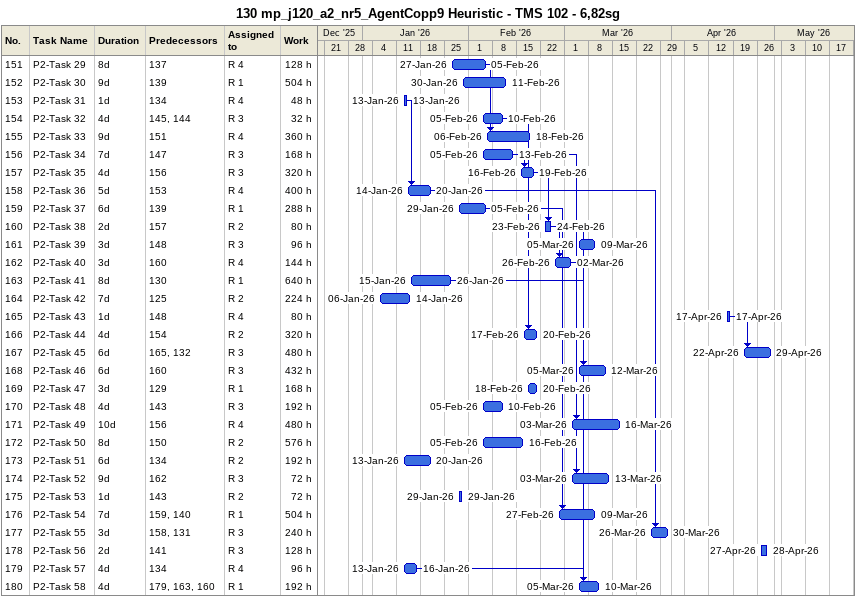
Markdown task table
130 mp_j120_a2_nr5_AgentCopp9 Heuristic - TMS 102 - 6,82sg

| ID | Task | Duration | Start | Finish | Predecessors | Resources | Work (h) |
|---|---|---|---|---|---|---|---|
| 151 | P2-Task 29 | 8d | 2026-01-27 | 2026-02-05 | 137 | R 4 | 128 |
| 152 | P2-Task 30 | 9d | 2026-01-30 | 2026-02-11 | 139 | R 1 | 504 |
| 153 | P2-Task 31 | 1d | 2026-01-13 | 2026-01-13 | 134 | R 4 | 48 |
| 154 | P2-Task 32 | 4d | 2026-02-05 | 2026-02-10 | 145, 144 | R 3 | 32 |
| 155 | P2-Task 33 | 9d | 2026-02-06 | 2026-02-18 | 151 | R 4 | 360 |
| 156 | P2-Task 34 | 7d | 2026-02-05 | 2026-02-13 | 147 | R 3 | 168 |
| 157 | P2-Task 35 | 4d | 2026-02-16 | 2026-02-19 | 156 | R 3 | 320 |
| 158 | P2-Task 36 | 5d | 2026-01-14 | 2026-01-20 | 153 | R 4 | 400 |
| 159 | P2-Task 37 | 6d | 2026-01-29 | 2026-02-05 | 139 | R 1 | 288 |
| 160 | P2-Task 38 | 2d | 2026-02-23 | 2026-02-24 | 157 | R 2 | 80 |
| 161 | P2-Task 39 | 3d | 2026-03-05 | 2026-03-09 | 148 | R 3 | 96 |
| 162 | P2-Task 40 | 3d | 2026-02-26 | 2026-03-02 | 160 | R 4 | 144 |
| 163 | P2-Task 41 | 8d | 2026-01-15 | 2026-01-26 | 130 | R 1 | 640 |
| 164 | P2-Task 42 | 7d | 2026-01-06 | 2026-01-14 | 125 | R 2 | 224 |
| 165 | P2-Task 43 | 1d | 2026-04-17 | 2026-04-17 | 148 | R 4 | 80 |
| 166 | P2-Task 44 | 4d | 2026-02-17 | 2026-02-20 | 154 | R 2 | 320 |
| 167 | P2-Task 45 | 6d | 2026-04-22 | 2026-04-29 | 165, 132 | R 3 | 480 |
| 168 | P2-Task 46 | 6d | 2026-03-05 | 2026-03-12 | 160 | R 3 | 432 |
| 169 | P2-Task 47 | 3d | 2026-02-18 | 2026-02-20 | 129 | R 1 | 168 |
| 170 | P2-Task 48 | 4d | 2026-02-05 | 2026-02-10 | 143 | R 3 | 192 |
| 171 | P2-Task 49 | 10d | 2026-03-03 | 2026-03-16 | 156 | R 4 | 480 |
| 172 | P2-Task 50 | 8d | 2026-02-05 | 2026-02-16 | 150 | R 2 | 576 |
| 173 | P2-Task 51 | 6d | 2026-01-13 | 2026-01-20 | 134 | R 2 | 192 |
| 174 | P2-Task 52 | 9d | 2026-03-03 | 2026-03-13 | 162 | R 3 | 72 |
| 175 | P2-Task 53 | 1d | 2026-01-29 | 2026-01-29 | 143 | R 2 | 72 |
| 176 | P2-Task 54 | 7d | 2026-02-27 | 2026-03-09 | 159, 140 | R 1 | 504 |
| 177 | P2-Task 55 | 3d | 2026-03-26 | 2026-03-30 | 158, 131 | R 3 | 240 |
| 178 | P2-Task 56 | 2d | 2026-04-27 | 2026-04-28 | 141 | R 3 | 128 |
| 179 | P2-Task 57 | 4d | 2026-01-13 | 2026-01-16 | 134 | R 4 | 96 |
| 180 | P2-Task 58 | 4d | 2026-03-05 | 2026-03-10 | 179, 163, 160 | R 1 | 192 |
